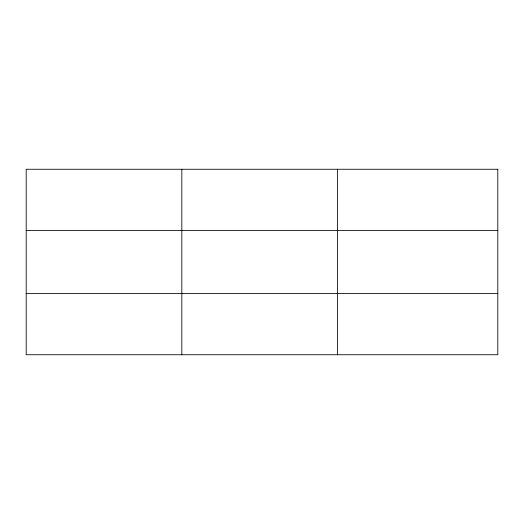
<?xml version="1.0" encoding="UTF-8"?>
<svg xmlns="http://www.w3.org/2000/svg" width="524" height="524" viewBox="0 0 524 524"><rect width="100%" height="100%" fill="white"/><g stroke="black" fill="none" stroke-linecap="round" stroke-linejoin="round"><path stroke-width="0.79" d="M181.828 169.259L181.828 354.741M337.456 169.259L337.456 354.741M26.2 230.468L497.8 230.468M26.2 293.532L497.8 293.532M497.8 169.259L497.8 354.741L26.2 354.741L26.2 169.259L497.8 169.259"/></g></svg>
